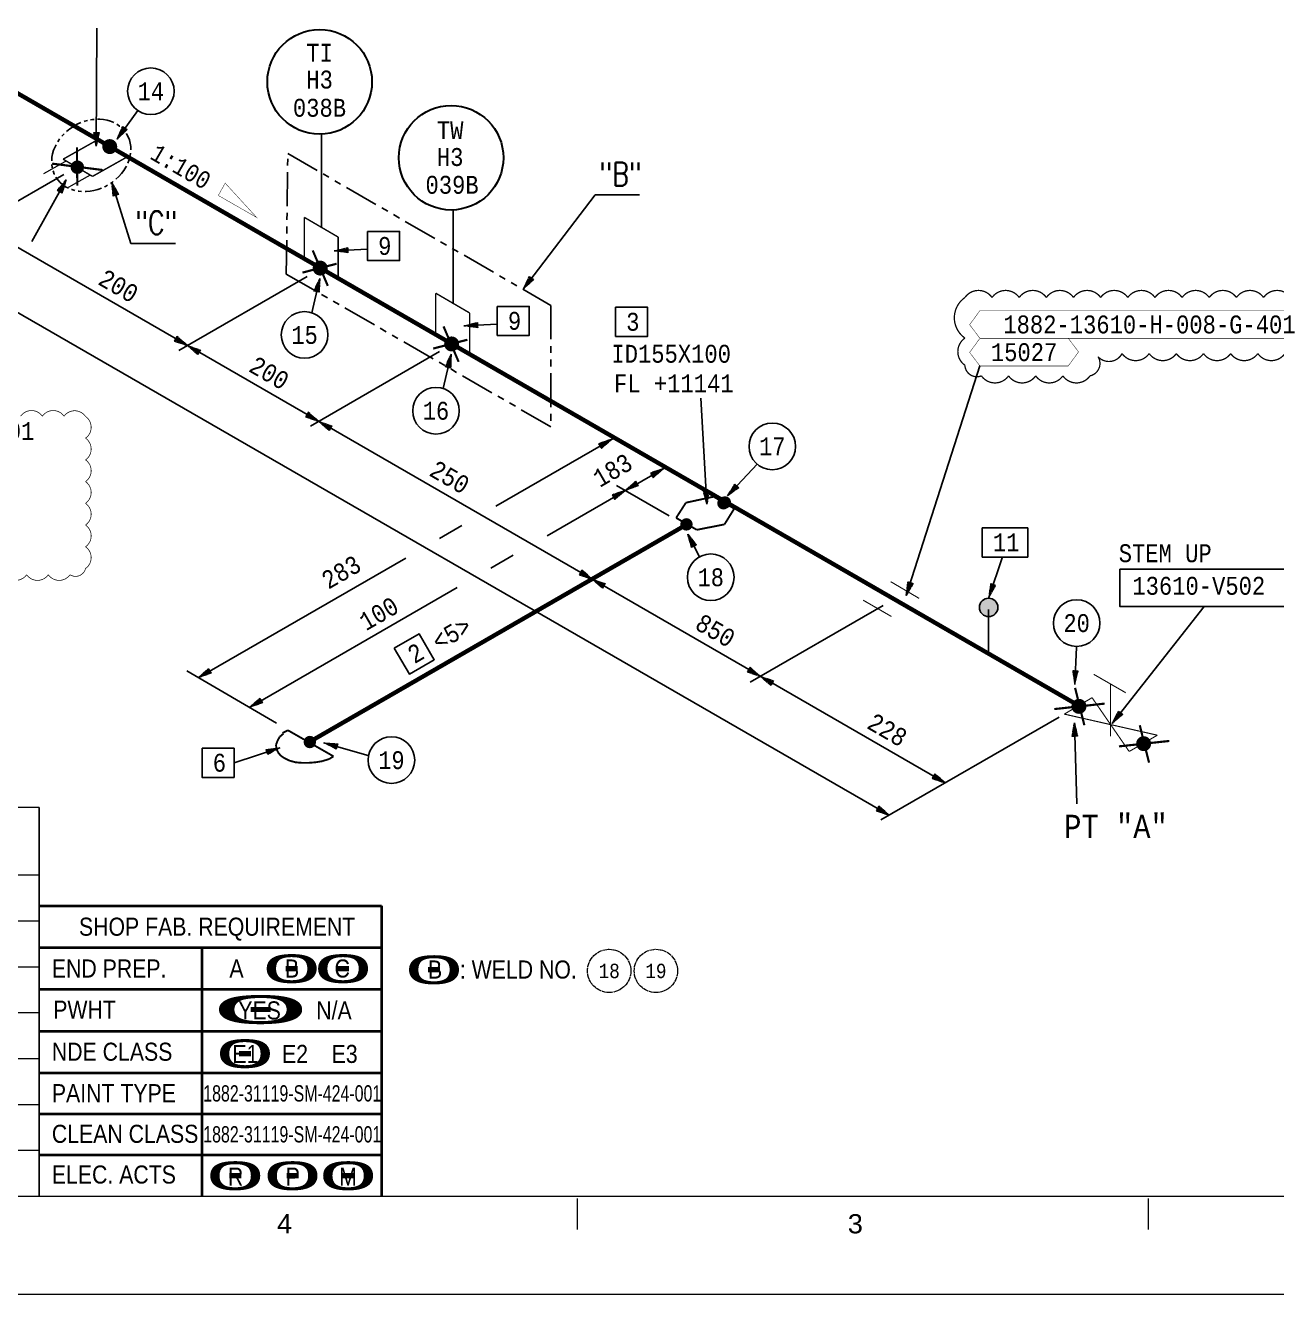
# Model space of a CAD drawing. Header units: inches. Extents: x 947 to 1788, y 0 to 594.
# Drawn here: x 1367.4 to 1597.9, y 0 to 233.8 of the extents above; entities that cross this region are included whole.
import ezdxf
from ezdxf.enums import TextEntityAlignment as Align

# ---------------------------------------------------------------- set-up
doc = ezdxf.new("R2010")
doc.units = ezdxf.units.IN
doc.header["$MEASUREMENT"] = 0
for name, pattern in [('Dashed', [4.18782, 2.09391, -2.09391]), ('PHANTOM2', [1.25, 0.625, -0.125, 0.125, -0.125, 0.125, -0.125]), ('Solid', [1, 1, 0])]:
    doc.linetypes.add(name, pattern=pattern)
for name, color, linetype in [('2', 2, 'Continuous'), ('3', 3, 'Continuous'), ('4', 4, 'Continuous'), ('BG 0 -1', 7, 'Continuous'), ('BG BG BG BG BG 2', 7, 'Continuous'), ('BG BG BG BG TITLETEXT', 7, 'Continuous'), ('BG BG BG Default', 7, 'Continuous'), ('DIM-LINES', 7, 'Continuous'), ('DIM-TEXT', 7, 'Continuous'), ('FITTINGS', 7, 'Continuous'), ('FRAME', 7, 'Continuous'), ('ISO-TEXT', 7, 'Continuous'), ('ISOTEXT', 7, 'Continuous'), ('NOZZLES', 7, 'Continuous'), ('Rev.4', 6, 'Continuous'), ('WELDS', 7, 'Continuous')]:
    doc.layers.add(name, color=color, linetype=linetype)
for name, color, linetype, lineweight in [('fittingDimension', 2, 'Solid', 13), ('spoolIsoText', 2, 'Solid', 30), ('weldCyanLabel', 4, 'Solid', 13), ('weldDimension', 2, 'Solid', 13), ('weldLabel', 2, 'Solid', 13)]:
    doc.layers.add(name, color=color, linetype=linetype, lineweight=lineweight)
doc.styles.add('Arial', font='arial.ttf')
doc.styles.add('fixedText', font='MONOTXT8.shx', dxfattribs={"width": 0.85})
doc.styles.add('MONOTXT', font='MONOTXT.shx', dxfattribs={"width": 0.8})
doc.styles.add('ROMANS', font='romans.shx', dxfattribs={"width": 0.8})
doc.styles.get("Standard").update_dxf_attribs({"font": 'arial.ttf'})

# ---------------------------------------------------------------- blocks, each defined once
blk = doc.blocks.new('block65')
at = {"layer": 'FITTINGS', "color": 2, "linetype": 'ByBlock', "const_width": 0.35}
for points in [[(-8.8, -2.8), (-7, 0)], [(-7, 0), (-1.9, 1.1)], [(-1.9, 1.1), (0, 0)], [(0, 0), (1.9, -1.1)], [(1.9, -1.1), (0.1, -4)], [(-5, -5), (-8.8, -2.8)], [(0.1, -4), (-5, -5)]]:
    blk.add_lwpolyline(points, dxfattribs=at)
at = {"flags": 1}
for tag in ['Tag', 'Pipe Ref', 'Description', 'UCI', 'Key']:
    blk.add_attdef(tag, (0, 0), '', height=1, dxfattribs=at)
blk = doc.blocks.new('block67')
at = {"layer": 'FITTINGS', "color": 2, "linetype": 'ByBlock', "const_width": 0.35}
for points in [[(-1, -0.5), (0, 0)], [(8.4, -4.8), (0, 0)], [(-2.2, -2.7), (-1.9, -1.9)], [(-1.9, -1.9), (-1.5, -1.2)], [(-1.5, -1.2), (-0.8, -0.6)], [(-2.1, -3.4), (-2.2, -2.7)], [(-1.8, -4.1), (-2.1, -3.4)], [(-1.3, -4.7), (-1.8, -4.1)], [(-0.7, -5.1), (-1.3, -4.7)], [(8.4, -4.8), (7.6, -5.3)], [(0.3, -5.6), (-0.7, -5.1)], [(1.4, -5.9), (0.3, -5.6)], [(2.6, -6), (1.4, -5.9)], [(3.8, -6), (2.6, -6)], [(5.1, -5.9), (3.8, -6)], [(6.3, -5.7), (5.1, -5.9)], [(7.6, -5.3), (6.3, -5.7)]]:
    blk.add_lwpolyline(points, dxfattribs=at)
at = {"flags": 1}
for tag in ['Tag', 'Pipe Ref', 'Description', 'UCI', 'Key']:
    blk.add_attdef(tag, (0, 0), '', height=1, dxfattribs=at)
blk = doc.blocks.new('block113')
at = {"layer": 'WELDS'}
h = blk.add_hatch(color=2, dxfattribs=at)
edge = h.paths.add_edge_path(flags=0)
edge.add_arc((0, 0), 1.15, 0, 360)
at = {"flags": 1}
for tag in ['Tag', 'Pipe Ref', 'Description', 'UCI', 'Key']:
    blk.add_attdef(tag, (0, 0), '', height=1, dxfattribs=at)
blk = doc.blocks.new('block149')
at = {"layer": 'FITTINGS', "color": 2, "linetype": 'ByBlock', "const_width": 0.2}
for points in [[(-6.9, -1.5), (-2.1, 1.2)], [(-2.1, 1.2), (0, 0)], [(0, 0), (2, -1.2)], [(-2.8, -3.9), (-6.9, -1.5)], [(2, -1.2), (-2.8, -3.9)]]:
    blk.add_lwpolyline(points, dxfattribs=at)
at = {"flags": 1}
for tag in ['Tag', 'Pipe Ref', 'Description', 'UCI', 'Key']:
    blk.add_attdef(tag, (0, 0), '', height=1, dxfattribs=at)
blk = doc.blocks.new('block202')
at = {"layer": 'WELDS'}
h = blk.add_hatch(color=2, dxfattribs=at)
edge = h.paths.add_edge_path(flags=0)
edge.add_arc((0, 0), 1.15, 0, 360)
at = {"flags": 1}
for tag in ['Tag', 'Pipe Ref', 'Description', 'UCI', 'Key']:
    blk.add_attdef(tag, (0, 0), '', height=1, dxfattribs=at)
blk = doc.blocks.new('block203')
at = {"layer": 'WELDS'}
h = blk.add_hatch(color=2, dxfattribs=at)
edge = h.paths.add_edge_path(flags=0)
edge.add_arc((0, 0), 1.15, 0, 360)
at = {"flags": 1}
for tag in ['Tag', 'Pipe Ref', 'Description', 'UCI', 'Key']:
    blk.add_attdef(tag, (0, 0), '', height=1, dxfattribs=at)
blk = doc.blocks.new('A$C837873b3')
at = {"layer": 'BG BG BG Default', "color": 2, "linetype": 'Continuous', "lineweight": 35}
for p, q in [((0, 7.7), (63.19, 7.7)), ((63.19, 7.7), (63.19, 0))]:
    blk.add_line(p, q, dxfattribs=at)
at = {"layer": 'BG BG BG BG TITLETEXT', "color": 4, "style": 'Arial', "width": 0.840889}
blk.add_text('SHOP FAB. REQUIREMENT', height=3.3327, dxfattribs=at).set_placement((7.47, 3.83), align=Align.MIDDLE_LEFT)

msp = doc.modelspace()

# ---------------------------------------------------------------- hatches: boundary and pattern name
at = {"linetype": 'Continuous'}
msp.add_hatch(color=2, dxfattribs=at).paths.add_polyline_path([(1544.83, 128.27), (1544.98, 128.26), (1545.12, 128.24), (1545.27, 128.21), (1545.41, 128.17), (1545.55, 128.11), (1545.68, 128.04), (1545.8, 127.96), (1545.92, 127.87), (1546.03, 127.77), (1546.13, 127.67), (1546.22, 127.55), (1546.3, 127.42), (1546.37, 127.29), (1546.42, 127.16), (1546.47, 127.01), (1546.5, 126.87), (1546.52, 126.72), (1546.53, 126.58), (1546.52, 126.43), (1546.5, 126.28), (1546.47, 126.14), (1546.42, 126), (1546.37, 125.86), (1546.3, 125.73), (1546.22, 125.6), (1546.13, 125.49), (1546.03, 125.38), (1545.92, 125.28), (1545.8, 125.19), (1545.68, 125.11), (1545.55, 125.04), (1545.41, 124.98), (1545.27, 124.94), (1545.12, 124.91), (1544.98, 124.89), (1544.83, 124.88), (1544.68, 124.89), (1544.54, 124.91), (1544.39, 124.94), (1544.25, 124.98), (1544.11, 125.04), (1543.98, 125.11), (1543.86, 125.19), (1543.74, 125.28), (1543.63, 125.38), (1543.53, 125.49), (1543.44, 125.6), (1543.36, 125.73), (1543.29, 125.86), (1543.24, 126), (1543.19, 126.14), (1543.16, 126.28), (1543.14, 126.43), (1543.13, 126.58), (1543.14, 126.72), (1543.16, 126.87), (1543.19, 127.01), (1543.24, 127.16), (1543.29, 127.29), (1543.36, 127.42), (1543.44, 127.55), (1543.53, 127.67), (1543.63, 127.77), (1543.74, 127.87), (1543.86, 127.96), (1543.98, 128.04), (1544.11, 128.11), (1544.25, 128.17), (1544.39, 128.21), (1544.54, 128.24), (1544.68, 128.26)])
at = {"layer": 'WELDS'}
h = msp.add_hatch(color=2, dxfattribs=at)
edge = h.paths.add_edge_path(flags=0)
edge.add_arc((1382.97, 211.46), 1.38, 180, 540, ccw=False)
h = msp.add_hatch(color=2, dxfattribs=at)
edge = h.paths.add_edge_path(flags=0)
edge.add_arc((1377, 207.66), 1.25, 0, 360)
h = msp.add_hatch(color=2, dxfattribs=at)
edge = h.paths.add_edge_path(flags=0)
edge.add_arc((1421.73, 189.08), 1.38, 180, 540, ccw=False)
h = msp.add_hatch(color=2, dxfattribs=at)
edge = h.paths.add_edge_path(flags=0)
edge.add_arc((1445.93, 175.11), 1.38, 180, 540, ccw=False)
h = msp.add_hatch(color=2, dxfattribs=at)
edge = h.paths.add_edge_path(flags=0)
edge.add_arc((1561.46, 108.35), 1.38, 180, 540, ccw=False)
h = msp.add_hatch(color=2, dxfattribs=at)
edge = h.paths.add_edge_path(flags=0)
edge.add_arc((1573.37, 101.48), 1.38, 180, 540, ccw=False)

# ---------------------------------------------------------------- linework, layer by layer
at = {"color": 2}
msp.add_line((1544.83, 118.28), (1544.83, 126.18), dxfattribs=at)
at = {"color": 2, "linetype": 'Continuous'}
msp.add_circle((1544.83, 126.58), 1.7, dxfattribs=at)
at = {"layer": '2', "color": 4}
for p, q in [((1384.31, 212.85), (1388.14, 218.1)), ((1421.99, 196.5), (1421.99, 213.76)), ((1374.94, 205.33), (1368.62, 193.98)), ((1446.19, 182.52), (1446.19, 199.78)), ((1421.51, 186.69), (1420.17, 180.85)), ((1445.83, 173.2), (1444.37, 166.88)), ((1529.67, 128.77), (1543.23, 171.05)), ((1496.75, 147.12), (1502.2, 152.98)), ((1489.41, 140.07), (1491.59, 135.88)), ((1567.6, 105.22), (1584.55, 126.74)), ((1560.62, 105.33), (1561.07, 90.41)), ((1414.29, 100.74), (1405.88, 97.97)), ((1422.42, 101.66), (1430.72, 99.26))]:
    msp.add_line(p, q, dxfattribs=at)
at = {"layer": '2', "color": 2}
for p, q in [((1374.5, 206.32), (1357.02, 196.22)), ((1419.31, 187.55), (1395.71, 173.93)), ((1443.7, 173.69), (1419.92, 159.96)), ((1525.4, 126.93), (1500.93, 112.8)), ((1557.83, 106.38), (1525, 87.43))]:
    msp.add_line(p, q, dxfattribs=at)
at = {"layer": '2', "color": 3, "linetype": 'PHANTOM2', "ltscale": 10}
msp.add_lwpolyline([(1415.75, 210.18), (1464.18, 182.22), (1464.18, 159.87), (1415.49, 187.98), (1415.75, 210.18)], dxfattribs=at)
at = {"layer": '2', "color": 4}
for points in [[(1430.45, 195.83), (1436.35, 195.83), (1436.35, 190.47), (1430.45, 190.47)], [(1454.34, 182.03), (1460.24, 182.03), (1460.24, 176.67), (1454.34, 176.67)], [(1476.13, 181.86), (1482.03, 181.86), (1482.03, 176.49), (1476.13, 176.49)], [(1543.65, 141.22), (1552.03, 141.22), (1552.03, 135.86), (1543.65, 135.86)], [(1435.38, 119.09), (1439.95, 121.73), (1442.72, 116.93), (1438.16, 114.29)], [(1399.98, 100.64), (1405.88, 100.64), (1405.88, 95.27), (1399.98, 95.27)]]:
    msp.add_lwpolyline(points, close=True, dxfattribs=at)
at = {"layer": '2', "color": 2}
msp.add_lwpolyline([(1569.02, 133.63), (1601.36, 133.63), (1601.36, 126.74), (1569.02, 126.74)], close=True, dxfattribs=at)
at = {"layer": '2', "color": 4}
for centre in [(1390.54, 221.66), (1418.85, 176.77), (1443.05, 162.8), (1504.99, 156.24), (1493.66, 132.13), (1561.04, 123.69), (1434.85, 98.45)]:
    msp.add_circle(centre, 4.29, dxfattribs=at)
at = {"layer": '2', "color": 3, "linetype": 'PHANTOM2', "ltscale": 5}
msp.add_ellipse((1379.56, 209.84), major_axis=(6.5, 4), ratio=0.821519, dxfattribs=at)
at = {"layer": '4', "color": 2}
for p, q in [((1480.55, 202.55), (1472.34, 202.55)), ((1395.05, 193.58), (1386.84, 193.58))]:
    msp.add_line(p, q, dxfattribs=at)
at = {"layer": 'BG 0 -1', "color": 2, "linetype": 'Continuous', "lineweight": 25}
msp.add_line((1369.96, 89.71), (1369.96, 18.11), dxfattribs=at)
at = {"layer": 'BG 0 -1', "color": 7, "linetype": 'Continuous', "lineweight": 9}
for p, q in [((971.99, 18.11), (1762.81, 18.11)), ((1469.08, 17.68), (1469.08, 12.02)), ((1574.2, 17.68), (1574.2, 12.02)), ((1787.88, 0), (946.88, 0))]:
    msp.add_line(p, q, dxfattribs=at)
at = {"layer": 'BG BG BG BG BG 2', "color": 2, "linetype": 'Continuous', "lineweight": 15}
for p, q in [((1369.96, 89.71), (971.99, 89.71)), ((1369.96, 77.24), (971.99, 77.24)), ((1369.96, 68.79), (971.99, 68.79)), ((1369.96, 60.34), (971.99, 60.34)), ((1369.96, 51.89), (971.99, 51.89)), ((1369.96, 43.44), (971.99, 43.44)), ((1369.96, 34.98), (971.99, 34.98)), ((1369.96, 26.53), (971.99, 26.53))]:
    msp.add_line(p, q, dxfattribs=at)
at = {"layer": 'BG BG BG Default', "color": 2, "linetype": 'Continuous', "lineweight": 35}
for p, q in [((1369.83, 63.94), (1433.02, 63.94)), ((1399.91, 63.94), (1399.91, 18.11)), ((1433.02, 63.94), (1433.02, 18.11)), ((1369.83, 56.24), (1433.02, 56.24)), ((1369.83, 48.54), (1433.02, 48.54)), ((1369.83, 40.83), (1433.02, 40.83)), ((1369.96, 33.3), (1433.02, 33.3)), ((1369.96, 25.76), (1433.02, 25.76))]:
    msp.add_line(p, q, dxfattribs=at)
at = {"layer": 'DIM-LINES', "color": 4}
for p, q in [((1536.82, 94.25), (1002.45, 402.69)), ((1526.53, 88.31), (1034.55, 372.08)), ((1380.61, 233.3), (1380.49, 211.54)), ((1386.84, 193.58), (1383.36, 204.86)), ((1472.34, 202.55), (1459.14, 185.26)), ((1430.45, 192.57), (1424.32, 192.25)), ((1454.34, 178.78), (1448.21, 178.45)), ((1491.8, 165.11), (1492.95, 145.61)), ((1475.9, 157.84), (1454.05, 145.24)), ((1485.35, 152.38), (1463.5, 139.78)), ((1447.82, 141.65), (1443.71, 139.28)), ((1437.49, 135.68), (1399.24, 113.62)), ((1457.27, 136.19), (1453.17, 133.82)), ((1547.38, 135.89), (1544.86, 128.42)), ((1446.94, 130.23), (1408.68, 108.17)), ((1561.02, 119.27), (1560.69, 112.37))]:
    msp.add_line(p, q, dxfattribs=at)
at = {"layer": 'DIM-LINES', "color": 2}
for p, q in [((1476.29, 149.06), (1485.99, 143.47)), ((1397.14, 114.87), (1413.7, 105.27))]:
    msp.add_line(p, q, dxfattribs=at)
at = {"layer": 'FITTINGS', "color": 2, "linetype": 'ByBlock'}
for points, const_width in [([(1370.77, 206.45), (1374.98, 208.83)], 0.22), ([(1375.22, 203.88), (1379.39, 206.23)], 0.22), ([(1418.8, 198.43), (1418.8, 190.69)], 0.26), ([(1425.04, 194.79), (1418.8, 198.43)], 0.26), ([(1425.04, 187.18), (1425.04, 194.79)], 0.26), ([(1418.8, 190.69), (1425.04, 187.18)], 0.26), ([(1443, 184.46), (1443, 176.72)], 0.26), ([(1449.24, 180.82), (1443, 184.46)], 0.26), ([(1449.24, 173.21), (1449.24, 180.82)], 0.26), ([(1438.3, 179.43), (1444.54, 175.92)], 0.26), ([(1526.78, 131.33), (1532.03, 128.24)], 0.2), ([(1526.92, 124.91), (1521.72, 127.91)], 0.2)]:
    msp.add_lwpolyline(points, dxfattribs=dict(at, const_width=const_width))
at = {"layer": 'FITTINGS', "color": 2, "linetype": 'Dashed', "const_width": 0.2}
for points in [[(1570.08, 110.86), (1564.18, 114.26)], [(1567.28, 112.46), (1567.28, 102.86)], [(1563.88, 109.95), (1558.76, 106.92)], [(1570.71, 100.04), (1563.88, 109.95)], [(1558.71, 106.94), (1575.9, 103.04)], [(1575.9, 103.04), (1570.71, 100.04)]]:
    msp.add_lwpolyline(points, dxfattribs=at)
at = {"layer": 'FRAME', "color": 4, "linetype": 'ByBlock'}
msp.add_lwpolyline([(1404.23, 204.73, 0.08, 0.08, 0), (1402.96, 202.46, 0.08, 0.08, 0), (1410.02, 198.41, 0.08, 0.08, 0)], format="xyseb", close=True, dxfattribs=at)
at = {"layer": 'ISO-TEXT', "color": 2, "linetype": 'ByBlock', "const_width": 0.08, "flags": 128}
for points in [[(1543.23, 176.15), (1541.33, 178.65), (1543.23, 181.25), (1605.66, 181.25), (1607.56, 178.75), (1605.66, 176.15)], [(1543.23, 171.05), (1541.33, 173.55), (1543.23, 176.15), (1559.49, 176.15), (1561.39, 173.65), (1559.49, 171.05)]]:
    msp.add_lwpolyline(points, close=True, dxfattribs=at)
at = {"layer": 'ISOTEXT', "color": 2, "linetype": 'Continuous', "lineweight": 30}
for centre in [(1421.63, 223.38), (1445.83, 209.41)]:
    msp.add_circle(centre, 9.63, dxfattribs=at)
at = {"layer": 'NOZZLES', "const_width": 0.8}
for points in [[(1560.97, 108.74), (1026.62, 417.17)], [(1419.87, 101.87), (1489.45, 141.98)]]:
    msp.add_lwpolyline(points, dxfattribs=at)
at = {"layer": 'Rev.4', "color": 1}
for points, const_width in [([(1540.46, 183.66, -0.520567), (1545.46, 183.66, -0.520567), (1550.46, 183.66, -0.520567), (1555.46, 183.66, -0.520567), (1560.46, 183.66, -0.520567), (1565.46, 183.66, -0.520567), (1570.46, 183.66, -0.520567), (1575.46, 183.66, -0.520567), (1580.46, 183.66, -0.520567), (1585.46, 183.66, -0.520567), (1590.46, 183.66, -0.520567), (1595.46, 183.66, -0.520567), (1600.46, 183.66, -0.520567)], 0.238), ([(1599.4, 173.34, -0.520567), (1594.4, 173.34, -0.520567), (1589.4, 173.34, -0.520567), (1584.4, 173.34, -0.520567), (1579.4, 173.34, -0.520567), (1574.4, 173.34, -0.520567), (1569.4, 173.34, -0.520567), (1564.97, 172.76, -0.520567), (1563.5, 169.23, -0.520567), (1558.5, 169.23, -0.520567), (1553.5, 169.23, -0.520567), (1548.5, 169.23, -0.520567), (1543.5, 169.23, -0.520567), (1540.46, 171.19, -0.520567), (1540.46, 176.19, -0.520567), (1540.46, 183.66, -0.520567)], 0.238), ([(1366.56, 161.8, -0.520567), (1370.56, 161.8, -0.520567), (1374.56, 161.8, -0.520567), (1378.51, 161.75, -0.520567), (1378.51, 157.75, -0.520567), (1378.51, 153.75, -0.520567), (1378.51, 149.75, -0.520567), (1378.51, 145.75, -0.520567), (1378.51, 141.75, -0.520567), (1378.51, 137.75, -0.520567), (1378.51, 133.75, -0.520567), (1375.66, 132.6, -0.520567), (1371.66, 132.6, -0.520567), (1367.66, 132.6, -0.520567), (1363.66, 132.6, -0.520567)], 0.132)]:
    msp.add_lwpolyline(points, format="xyb", dxfattribs=dict(at, const_width=const_width))
at = {"layer": 'weldCyanLabel'}
for centre in [(1474.95, 59.62), (1483.55, 59.62)]:
    msp.add_circle(centre, 3.99, dxfattribs=at)
at = {"layer": 'weldDimension', "color": 4, "flags": 128}
for points in [[(1384.31, 212.85), (1385.36, 215.17), (1386.17, 214.58), (1384.31, 212.85), (1384.6, 213.26), (1385.44, 215.11), (1386.09, 214.64), (1384.6, 213.26), (1384.89, 213.66), (1385.52, 215.05), (1386.01, 214.7), (1384.89, 213.66), (1385.18, 214.07), (1385.6, 214.99), (1385.93, 214.76), (1385.18, 214.07), (1385.47, 214.47), (1385.69, 214.93), (1385.85, 214.82), (1385.47, 214.47)], [(1380.49, 211.54), (1380.01, 214.04), (1381, 214.03), (1380.49, 211.54), (1380.49, 212.04), (1380.11, 214.04), (1380.9, 214.03), (1380.49, 212.04), (1380.5, 212.54), (1380.21, 214.04), (1380.8, 214.03), (1380.5, 212.54), (1380.5, 213.04), (1380.3, 214.04), (1380.7, 214.03), (1380.5, 213.04), (1380.5, 213.54), (1380.4, 214.04), (1380.6, 214.04), (1380.5, 213.54)], [(1374.94, 205.33), (1374.2, 202.9), (1373.32, 203.38), (1374.94, 205.33), (1374.7, 204.89), (1374.11, 202.95), (1373.41, 203.33), (1374.7, 204.89), (1374.47, 204.46), (1374.02, 203), (1373.49, 203.28), (1374.47, 204.46), (1374.23, 204.02), (1373.93, 203.05), (1373.58, 203.24), (1374.23, 204.02), (1373.99, 203.58), (1373.84, 203.09), (1373.67, 203.19), (1373.99, 203.58)], [(1383.36, 204.86), (1384.58, 202.63), (1383.62, 202.33), (1383.36, 204.86), (1383.51, 204.38), (1384.48, 202.6), (1383.72, 202.36), (1383.51, 204.38), (1383.66, 203.91), (1384.39, 202.57), (1383.81, 202.39), (1383.66, 203.91), (1383.8, 203.43), (1384.29, 202.54), (1383.91, 202.42), (1383.8, 203.43), (1383.95, 202.96), (1384.2, 202.51), (1384.01, 202.45), (1383.95, 202.96)], [(1424.32, 192.25), (1426.78, 192.87), (1426.83, 191.88), (1424.32, 192.25), (1424.82, 192.27), (1426.79, 192.77), (1426.83, 191.98), (1424.82, 192.27), (1425.31, 192.3), (1426.79, 192.67), (1426.82, 192.08), (1425.31, 192.3), (1425.81, 192.32), (1426.8, 192.57), (1426.82, 192.18), (1425.81, 192.32), (1426.31, 192.35), (1426.8, 192.48), (1426.81, 192.28), (1426.31, 192.35)], [(1421.63, 187.18), (1421.55, 184.64), (1420.58, 184.86), (1421.63, 187.18), (1421.51, 186.69), (1421.46, 184.66), (1420.68, 184.84), (1421.51, 186.69), (1421.4, 186.21), (1421.36, 184.68), (1420.78, 184.81), (1421.4, 186.21), (1421.29, 185.72), (1421.26, 184.7), (1420.87, 184.79), (1421.29, 185.72), (1421.18, 185.23), (1421.17, 184.73), (1420.97, 184.77), (1421.18, 185.23)], [(1459.14, 185.26), (1460.25, 187.54), (1461.04, 186.94), (1459.14, 185.26), (1459.44, 185.65), (1460.33, 187.48), (1460.97, 187), (1459.44, 185.65), (1459.74, 186.05), (1460.41, 187.42), (1460.89, 187.06), (1459.74, 186.05), (1460.04, 186.45), (1460.49, 187.36), (1460.81, 187.12), (1460.04, 186.45), (1460.35, 186.84), (1460.57, 187.3), (1460.73, 187.18), (1460.35, 186.84)], [(1448.21, 178.45), (1450.67, 179.08), (1450.73, 178.08), (1448.21, 178.45), (1448.71, 178.48), (1450.68, 178.98), (1450.72, 178.18), (1448.71, 178.48), (1449.21, 178.5), (1450.68, 178.88), (1450.72, 178.28), (1449.21, 178.5), (1449.7, 178.53), (1450.69, 178.78), (1450.71, 178.38), (1449.7, 178.53), (1450.2, 178.55), (1450.69, 178.68), (1450.71, 178.48), (1450.2, 178.55)], [(1397.26, 174.82), (1395.35, 176.5), (1394.85, 175.63), (1397.26, 174.82), (1396.82, 175.07), (1395.3, 176.41), (1394.9, 175.72), (1396.82, 175.07), (1396.39, 175.32), (1395.25, 176.32), (1394.95, 175.8), (1396.39, 175.32), (1395.96, 175.57), (1395.2, 176.24), (1395, 175.89), (1395.96, 175.57), (1395.53, 175.81), (1395.15, 176.15), (1395.05, 175.98), (1395.53, 175.81)], [(1397.26, 174.82), (1399.66, 174), (1399.16, 173.14), (1397.26, 174.82), (1397.69, 174.57), (1399.61, 173.92), (1399.21, 173.23), (1397.69, 174.57), (1398.12, 174.32), (1399.56, 173.83), (1399.26, 173.31), (1398.12, 174.32), (1398.55, 174.07), (1399.51, 173.74), (1399.31, 173.4), (1398.55, 174.07), (1398.98, 173.82), (1399.46, 173.66), (1399.36, 173.49), (1398.98, 173.82)], [(1445.83, 173.2), (1445.75, 170.66), (1444.78, 170.89), (1445.83, 173.2), (1445.71, 172.72), (1445.66, 170.69), (1444.88, 170.87), (1445.71, 172.72), (1445.6, 172.23), (1445.56, 170.71), (1444.98, 170.84), (1445.6, 172.23), (1445.49, 171.75), (1445.46, 170.73), (1445.07, 170.82), (1445.49, 171.75), (1445.38, 171.26), (1445.37, 170.75), (1445.17, 170.8), (1445.38, 171.26)], [(1421.45, 160.84), (1419.54, 162.52), (1419.04, 161.66), (1421.45, 160.84), (1421.02, 161.09), (1419.49, 162.43), (1419.09, 161.74), (1421.02, 161.09), (1420.59, 161.34), (1419.44, 162.35), (1419.14, 161.83), (1420.59, 161.34), (1420.16, 161.59), (1419.39, 162.26), (1419.19, 161.92), (1420.16, 161.59), (1419.72, 161.84), (1419.34, 162.18), (1419.24, 162), (1419.72, 161.84)], [(1421.45, 160.84), (1423.86, 160.03), (1423.36, 159.16), (1421.45, 160.84), (1421.88, 160.59), (1423.81, 159.94), (1423.41, 159.25), (1421.88, 160.59), (1422.31, 160.34), (1423.76, 159.86), (1423.46, 159.34), (1422.31, 160.34), (1422.74, 160.1), (1423.71, 159.77), (1423.51, 159.42), (1422.74, 160.1), (1423.18, 159.85), (1423.66, 159.68), (1423.56, 159.51), (1423.18, 159.85)], [(1475.42, 157.56), (1473.01, 156.74), (1473.51, 155.88), (1475.42, 157.56), (1474.99, 157.31), (1473.06, 156.66), (1473.46, 155.97), (1474.99, 157.31), (1474.56, 157.06), (1473.11, 156.57), (1473.41, 156.05), (1474.56, 157.06), (1474.13, 156.81), (1473.16, 156.49), (1473.36, 156.14), (1474.13, 156.81), (1473.69, 156.56), (1473.21, 156.4), (1473.31, 156.23), (1473.69, 156.56)], [(1484.94, 152.15), (1482.54, 151.33), (1483.04, 150.47), (1484.94, 152.15), (1484.51, 151.9), (1482.59, 151.25), (1482.99, 150.55), (1484.51, 151.9), (1484.08, 151.65), (1482.64, 151.16), (1482.94, 150.64), (1484.08, 151.65), (1483.65, 151.4), (1482.69, 151.07), (1482.89, 150.73), (1483.65, 151.4), (1483.22, 151.15), (1482.74, 150.99), (1482.84, 150.81), (1483.22, 151.15)], [(1477.9, 148.14), (1479.81, 149.81), (1480.31, 148.95), (1477.9, 148.14), (1478.33, 148.39), (1479.86, 149.73), (1480.26, 149.04), (1478.33, 148.39), (1478.77, 148.63), (1479.91, 149.64), (1480.21, 149.12), (1478.77, 148.63), (1479.2, 148.88), (1479.96, 149.55), (1480.16, 149.21), (1479.2, 148.88), (1479.63, 149.13), (1480.01, 149.47), (1480.11, 149.3), (1479.63, 149.13)], [(1477.9, 148.14), (1475.49, 147.32), (1475.99, 146.46), (1477.9, 148.14), (1477.47, 147.89), (1475.54, 147.24), (1475.94, 146.54), (1477.47, 147.89), (1477.04, 147.64), (1475.59, 147.15), (1475.89, 146.63), (1477.04, 147.64), (1476.61, 147.39), (1475.64, 147.06), (1475.84, 146.72), (1476.61, 147.39), (1476.18, 147.14), (1475.69, 146.98), (1475.79, 146.8), (1476.18, 147.14)], [(1492.95, 145.61), (1492.29, 148.06), (1493.28, 148.13), (1492.95, 145.61), (1492.92, 146.11), (1492.39, 148.07), (1493.18, 148.12), (1492.92, 146.11), (1492.89, 146.6), (1492.49, 148.08), (1493.08, 148.12), (1492.89, 146.6), (1492.85, 147.1), (1492.59, 148.08), (1492.98, 148.11), (1492.85, 147.1), (1492.82, 147.6), (1492.68, 148.09), (1492.88, 148.1), (1492.82, 147.6)], [(1496.75, 147.12), (1498.08, 149.29), (1498.81, 148.61), (1496.75, 147.12), (1497.09, 147.49), (1498.15, 149.22), (1498.74, 148.68), (1497.09, 147.49), (1497.43, 147.85), (1498.23, 149.15), (1498.66, 148.75), (1497.43, 147.85), (1497.77, 148.22), (1498.3, 149.08), (1498.59, 148.81), (1497.77, 148.22), (1498.11, 148.58), (1498.37, 149.02), (1498.52, 148.88), (1498.11, 148.58)], [(1489.41, 140.07), (1491, 138.09), (1490.11, 137.63), (1489.41, 140.07), (1489.64, 139.63), (1490.91, 138.04), (1490.2, 137.68), (1489.64, 139.63), (1489.87, 139.19), (1490.82, 138), (1490.29, 137.72), (1489.87, 139.19), (1490.1, 138.74), (1490.73, 137.95), (1490.38, 137.77), (1490.1, 138.74), (1490.33, 138.3), (1490.65, 137.91), (1490.47, 137.81), (1490.33, 138.3)], [(1471.82, 131.78), (1469.91, 133.46), (1469.42, 132.59), (1471.82, 131.78), (1471.39, 132.03), (1469.86, 133.37), (1469.47, 132.68), (1471.39, 132.03), (1470.96, 132.28), (1469.81, 133.28), (1469.52, 132.77), (1470.96, 132.28), (1470.53, 132.53), (1469.76, 133.2), (1469.56, 132.85), (1470.53, 132.53), (1470.1, 132.78), (1469.71, 133.11), (1469.61, 132.94), (1470.1, 132.78)], [(1471.79, 131.79), (1474.2, 130.97), (1473.7, 130.11), (1471.79, 131.79), (1472.23, 131.54), (1474.15, 130.89), (1473.75, 130.2), (1472.23, 131.54), (1472.66, 131.29), (1474.1, 130.8), (1473.8, 130.28), (1472.66, 131.29), (1473.09, 131.04), (1474.05, 130.72), (1473.85, 130.37), (1473.09, 131.04), (1473.52, 130.79), (1474, 130.63), (1473.9, 130.46), (1473.52, 130.79)], [(1529.67, 128.77), (1529.96, 131.3), (1530.91, 130.99), (1529.67, 128.77), (1529.82, 129.25), (1530.05, 131.27), (1530.81, 131.03), (1529.82, 129.25), (1529.98, 129.72), (1530.15, 131.24), (1530.72, 131.06), (1529.98, 129.72), (1530.13, 130.2), (1530.24, 131.21), (1530.62, 131.09), (1530.13, 130.2), (1530.28, 130.67), (1530.34, 131.18), (1530.53, 131.12), (1530.28, 130.67)], [(1544.86, 128.42), (1546.12, 130.62), (1545.18, 130.94), (1544.86, 128.42), (1545.01, 128.89), (1546.03, 130.65), (1545.27, 130.9), (1545.01, 128.89), (1545.17, 129.36), (1545.94, 130.68), (1545.37, 130.87), (1545.17, 129.36), (1545.33, 129.83), (1545.84, 130.71), (1545.46, 130.84), (1545.33, 129.83), (1545.49, 130.3), (1545.75, 130.74), (1545.56, 130.81), (1545.49, 130.3)], [(1399.24, 113.62), (1401.15, 115.3), (1401.65, 114.44), (1399.24, 113.62), (1399.67, 113.87), (1401.2, 115.22), (1401.6, 114.53), (1399.67, 113.87), (1400.1, 114.12), (1401.25, 115.13), (1401.55, 114.61), (1400.1, 114.12), (1400.53, 114.37), (1401.3, 115.04), (1401.5, 114.7), (1400.53, 114.37), (1400.97, 114.62), (1401.35, 114.96), (1401.45, 114.78), (1400.97, 114.62)], [(1502.8, 113.88), (1500.89, 115.56), (1500.39, 114.7), (1502.8, 113.88), (1502.37, 114.13), (1500.84, 115.48), (1500.44, 114.78), (1502.37, 114.13), (1501.94, 114.38), (1500.79, 115.39), (1500.49, 114.87), (1501.94, 114.38), (1501.5, 114.63), (1500.74, 115.3), (1500.54, 114.96), (1501.5, 114.63), (1501.07, 114.88), (1500.69, 115.22), (1500.59, 115.04), (1501.07, 114.88)], [(1560.69, 112.37), (1561.31, 114.83), (1560.31, 114.88), (1560.69, 112.37), (1560.71, 112.87), (1561.21, 114.84), (1560.41, 114.88), (1560.71, 112.87), (1560.74, 113.36), (1561.11, 114.84), (1560.51, 114.87), (1560.74, 113.36), (1560.76, 113.86), (1561.01, 114.85), (1560.61, 114.87), (1560.76, 113.86), (1560.79, 114.36), (1560.91, 114.85), (1560.71, 114.86), (1560.79, 114.36)], [(1502.8, 113.88), (1505.21, 113.07), (1504.71, 112.21), (1502.8, 113.88), (1503.23, 113.64), (1505.16, 112.98), (1504.76, 112.29), (1503.23, 113.64), (1503.66, 113.39), (1505.11, 112.9), (1504.81, 112.38), (1503.66, 113.39), (1504.09, 113.14), (1505.06, 112.81), (1504.86, 112.47), (1504.09, 113.14), (1504.53, 112.89), (1505.01, 112.72), (1504.91, 112.55), (1504.53, 112.89)], [(1408.69, 108.18), (1410.6, 109.86), (1411.1, 109), (1408.69, 108.18), (1409.13, 108.43), (1410.65, 109.77), (1411.05, 109.08), (1409.13, 108.43), (1409.56, 108.68), (1410.7, 109.69), (1411, 109.17), (1409.56, 108.68), (1409.99, 108.93), (1410.75, 109.6), (1410.95, 109.25), (1409.99, 108.93), (1410.42, 109.18), (1410.8, 109.51), (1410.9, 109.34), (1410.42, 109.18)], [(1560.62, 105.33), (1561.19, 102.85), (1560.19, 102.82), (1560.62, 105.33), (1560.63, 104.83), (1561.09, 102.85), (1560.29, 102.82), (1560.63, 104.83), (1560.65, 104.33), (1560.99, 102.85), (1560.39, 102.83), (1560.65, 104.33), (1560.66, 103.83), (1560.89, 102.84), (1560.49, 102.83), (1560.66, 103.83), (1560.68, 103.33), (1560.79, 102.84), (1560.59, 102.83), (1560.68, 103.33)], [(1567.6, 105.22), (1568.75, 107.49), (1569.53, 106.87), (1567.6, 105.22), (1567.9, 105.62), (1568.83, 107.43), (1569.45, 106.94), (1567.9, 105.62), (1568.21, 106.01), (1568.9, 107.37), (1569.37, 107), (1568.21, 106.01), (1568.52, 106.4), (1568.98, 107.31), (1569.3, 107.06), (1568.52, 106.4), (1568.83, 106.79), (1569.06, 107.24), (1569.22, 107.12), (1568.83, 106.79)], [(1414.29, 100.74), (1412.08, 99.48), (1411.77, 100.43), (1414.29, 100.74), (1413.82, 100.58), (1412.05, 99.58), (1411.8, 100.34), (1413.82, 100.58), (1413.34, 100.42), (1412.02, 99.67), (1411.83, 100.24), (1413.34, 100.42), (1412.87, 100.27), (1411.99, 99.77), (1411.86, 100.15), (1412.87, 100.27), (1412.4, 100.11), (1411.96, 99.86), (1411.89, 100.05), (1412.4, 100.11)], [(1422.42, 101.66), (1424.95, 101.45), (1424.68, 100.49), (1422.42, 101.66), (1422.9, 101.52), (1424.92, 101.35), (1424.7, 100.59), (1422.9, 101.52), (1423.38, 101.38), (1424.9, 101.26), (1424.73, 100.68), (1423.38, 101.38), (1423.86, 101.25), (1424.87, 101.16), (1424.76, 100.78), (1423.86, 101.25), (1424.33, 101.11), (1424.84, 101.06), (1424.79, 100.87), (1424.33, 101.11)], [(1536.82, 94.25), (1534.91, 95.93), (1534.41, 95.07), (1536.82, 94.25), (1536.39, 94.5), (1534.86, 95.84), (1534.46, 95.15), (1536.39, 94.5), (1535.96, 94.75), (1534.81, 95.76), (1534.51, 95.24), (1535.96, 94.75), (1535.52, 95), (1534.76, 95.67), (1534.56, 95.33), (1535.52, 95), (1535.09, 95.25), (1534.71, 95.59), (1534.61, 95.41), (1535.09, 95.25)], [(1536.83, 94.25), (1534.92, 95.93), (1534.43, 95.07), (1536.83, 94.25), (1536.4, 94.5), (1534.87, 95.85), (1534.47, 95.16), (1536.4, 94.5), (1535.97, 94.75), (1534.82, 95.76), (1534.52, 95.24), (1535.97, 94.75), (1535.54, 95), (1534.77, 95.67), (1534.57, 95.33), (1535.54, 95), (1535.11, 95.25), (1534.72, 95.59), (1534.62, 95.41), (1535.11, 95.25)], [(1526.52, 88.31), (1524.61, 89.98), (1524.11, 89.12), (1526.52, 88.31), (1526.09, 88.56), (1524.56, 89.9), (1524.16, 89.21), (1526.09, 88.56), (1525.66, 88.81), (1524.51, 89.81), (1524.21, 89.29), (1525.66, 88.81), (1525.22, 89.05), (1524.46, 89.73), (1524.26, 89.38), (1525.22, 89.05), (1524.79, 89.3), (1524.41, 89.64), (1524.31, 89.47), (1524.79, 89.3)], [(1526.53, 88.31), (1524.62, 89.99), (1524.13, 89.12), (1526.53, 88.31), (1526.1, 88.56), (1524.57, 89.9), (1524.18, 89.21), (1526.1, 88.56), (1525.67, 88.81), (1524.52, 89.81), (1524.23, 89.29), (1525.67, 88.81), (1525.24, 89.06), (1524.47, 89.73), (1524.28, 89.38), (1525.24, 89.06), (1524.81, 89.3), (1524.42, 89.64), (1524.32, 89.47), (1524.81, 89.3)]]:
    msp.add_lwpolyline(points, dxfattribs=at)
at = {"layer": 'WELDS', "color": 2, "linetype": 'ByBlock', "const_width": 0.4}
for points in [[(1377, 204.25), (1376.93, 211.34)], [(1381.64, 207.15), (1372.36, 208.32)], [(1420.35, 192.33), (1423.13, 185.81)], [(1418.46, 188.25), (1424.75, 189.88)], [(1444.44, 178.34), (1447.22, 171.82)], [(1442.54, 174.26), (1448.83, 175.88)], [(1560.75, 111.75), (1562.46, 104.87)], [(1556.91, 107.85), (1566.21, 108.86)], [(1572.66, 104.87), (1574.37, 97.99)], [(1568.82, 100.98), (1578.11, 101.98)]]:
    msp.add_lwpolyline(points, dxfattribs=at)

# ---------------------------------------------------------------- block references
at = {"layer": '4', "color": 4}
msp.add_blockref('A$C837873b3', (1369.83, 63.94), dxfattribs=at)
at = {"layer": 'FITTINGS', "xscale": 1.32, "yscale": 1.32, "zscale": 1.32}
msp.add_blockref('block149', (1383.49, 211.12), dxfattribs=at)
at = {"layer": 'FITTINGS'}
for name, p in [('block65', (1496.08, 145.87)), ('block67', (1415.78, 103.95))]:
    msp.add_blockref(name, p, dxfattribs=at)
at = {"layer": 'WELDS'}
for name, p, rotation in [('block202', (1495.99, 145.76), 180), ('block202', (1496.26, 145.91), 359.9114928323194), ('block203', (1419.82, 101.78), 359.9114928323194)]:
    msp.add_blockref(name, p, dxfattribs=dict(at, rotation=rotation))
msp.add_blockref('block113', (1489.18, 141.87), dxfattribs=at)

# ---------------------------------------------------------------- texts
at = {"layer": '2', "style": 'fixedText', "width": 0.85}
for s, p in [('14', (1390.54, 221.66)), ('15', (1418.85, 176.77)), ('16', (1443.05, 162.8)), ('17', (1504.99, 156.24)), ('18', (1493.66, 132.13)), ('20', (1561.04, 123.69)), ('19', (1434.85, 98.45))]:
    msp.add_text(s, height=3.3, dxfattribs=at).set_placement(p, align=Align.MIDDLE_CENTER)
at = {"layer": '3', "lineweight": 30, "style": 'ROMANS', "width": 0.8}
for s, p in [('"B"', (1473.15, 208.55)), ('"C"', (1387.65, 199.58))]:
    msp.add_text(s, height=4.29, dxfattribs=at).set_placement(p, align=Align.TOP_LEFT)
at = {"layer": 'BG 0 -1', "color": 7, "style": 'Arial', "width": 1.008516}
for s, p in [('4', (1415.16, 13.05)), ('3', (1520.28, 13.05))]:
    msp.add_text(s, height=3.54, dxfattribs=at).set_placement(p, align=Align.MIDDLE)
at = {"layer": 'BG BG BG BG TITLETEXT', "color": 4, "style": 'Arial', "width": 0.840889}
for s, height, p in [('END PREP.', 3.333, (1372.31, 60.07)), ('PWHT', 3.333, (1372.56, 52.5)), ('NDE CLASS', 3.333, (1372.31, 44.74)), ('PAINT TYPE', 3.333, (1372.31, 37.1)), ('CLEAN CLASS', 3.3327, (1372.31, 29.62)), ('ELEC. ACTS', 3.333, (1372.31, 22.12))]:
    msp.add_text(s, height=height, dxfattribs=at).set_placement(p, align=Align.MIDDLE_LEFT)
at = {"layer": 'BG BG BG BG TITLETEXT', "color": 4, "style": 'Arial'}
for s, height, width, p in [('A       B      C', 3.3327, 0.840889, (1416.1, 60.07)), ('  B   : WELD NO.  ', 3.3327, 0.840889, (1455.28, 59.88)), ('YES      N/A', 3.3327, 0.840889, (1417.09, 52.35)), ('E1    E2    E3', 3.3327, 0.840889, (1417.09, 44.34)), ('1882-31119-SM-424-001', 3, 0.7, (1416.58, 37.07)), ('1882-31119-SM-424-001', 3, 0.7, (1416.58, 29.53)), ('R', 3.33, 0.840889, (1406.14, 21.73)), ('P', 3.33, 0.840889, (1416.67, 21.73)), ('M', 3.33, 0.840889, (1426.85, 21.73))]:
    msp.add_text(s, height=height, dxfattribs=dict(at, width=width)).set_placement(p, align=Align.MIDDLE_CENTER)
at = {"layer": 'DIM-TEXT', "color": 2, "style": 'MONOTXT', "width": 0.8566}
for s, rotation, p in [('200', 330, (1380.59, 186.2)), ('200', 330, (1408.35, 170.17)), ('183', 30, (1473.21, 148.58)), ('250', 330, (1441.58, 150.98)), ('283', 30, (1423.24, 129.83)), ('100', 30, (1430.17, 122.18)), ('850', 330, (1490.51, 122.73)), ('228', 330, (1522.19, 104.44))]:
    msp.add_text(s, height=3.3, rotation=rotation, dxfattribs=at).set_placement(p)
at = {"layer": 'fittingDimension', "style": 'fixedText', "width": 0.85}
msp.add_text('1:100', height=3.2, rotation=329.8376, dxfattribs=at).set_placement((1395.26, 206.38), align=Align.CENTER)
at = {"layer": 'ISO-TEXT', "color": 2, "style": 'MONOTXT', "width": 0.8566}
for s, p in [('TI', (1419.17, 227.1)), ('H3', (1419.17, 222.16)), ('038B', (1416.7, 216.96)), ('TW', (1443.21, 212.83)), ('H3', (1443.21, 207.89)), ('039B', (1441.12, 202.77)), ('9', (1432.4, 191.51)), ('9', (1456.3, 177.72)), ('3', (1478.08, 177.54)), ('ID155X100', (1475.36, 171.65)), ('FL +11141', (1475.84, 166.21)), ('1882-13110-HP-186-101', (1317.7, 157.42)), ('11', (1545.61, 136.9)), ('STEM UP', (1568.79, 134.91)), ('13610-V502', (1571.3, 128.91)), ('6', (1401.94, 96.32))]:
    msp.add_text(s, height=3.3, dxfattribs=at).set_placement(p)
for s, p in [('1882-13610-H-008-G-401', (1574.45, 178.7)), ('15027', (1551.36, 173.6))]:
    msp.add_text(s, height=3.3, dxfattribs=at).set_placement(p, align=Align.MIDDLE_CENTER)
for s, p in [('<5>', (1443.58, 118.49)), ('2', (1439.08, 116.11))]:
    msp.add_text(s, height=3.3, rotation=30, dxfattribs=at).set_placement(p)
at = {"layer": 'ISO-TEXT', "color": 3, "style": 'MONOTXT', "width": 0.8566}
msp.add_text('PT "A"', height=4.29, dxfattribs=at).set_placement((1558.74, 84.09))
at = {"layer": 'spoolIsoText', "style": 'fixedText'}
for width, p in [(2.55, (1416.49, 60.03)), (2.55, (1425.95, 60.03)), (2.55, (1442.7, 59.83)), (4.25, (1410.76, 52.5)), (2.55, (1407.88, 44.38)), (2.55, (1406.09, 21.89)), (2.55, (1416.64, 21.89)), (2.55, (1426.88, 21.89))]:
    msp.add_text('0', height=5.23, dxfattribs=dict(at, width=width)).set_placement(p, align=Align.MIDDLE_CENTER)
at = {"layer": 'weldLabel', "style": 'fixedText', "width": 0.85}
for s, p in [('18', (1474.95, 59.62)), ('19', (1483.55, 59.62))]:
    msp.add_text(s, height=2.659, dxfattribs=at).set_placement(p, align=Align.MIDDLE_CENTER)

doc.saveas('drawing.dxf')
